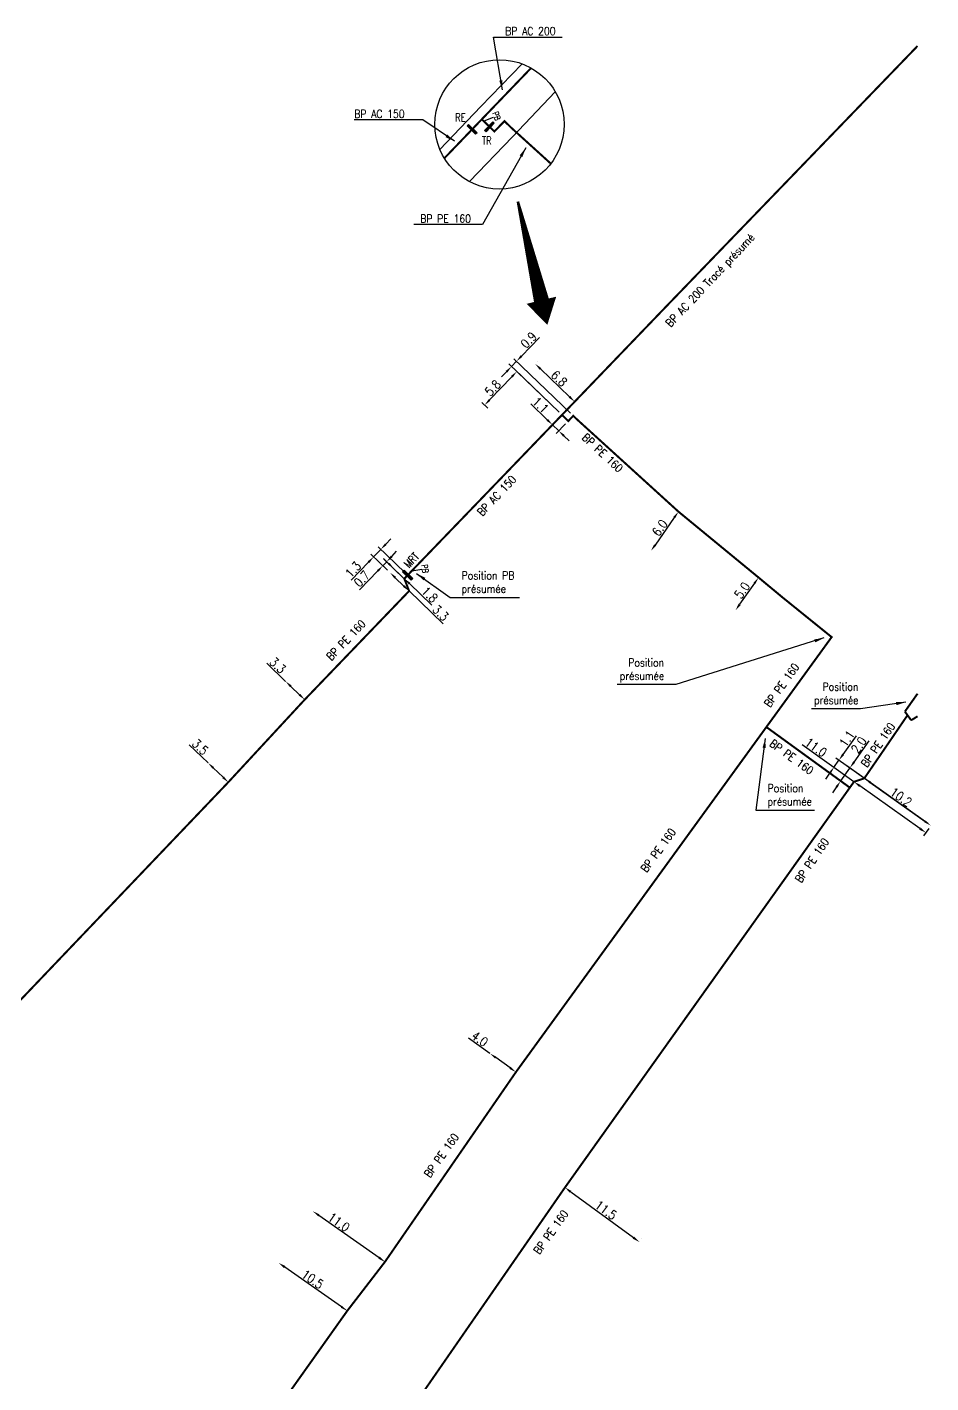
# Model space of a CAD drawing. Header units: millimetres. Extents: x 184998 to 186003, y 126995 to 128002.
# Drawn here: x 185888.7 to 186001.7, y 127689.2 to 127858.6 of the extents above; entities that cross this region are included whole.
import ezdxf
from ezdxf.enums import TextEntityAlignment as Align

# ---------------------------------------------------------------- set-up
doc = ezdxf.new("R2010")
doc.units = ezdxf.units.MM
doc.header["$PDMODE"] = 34
doc.linetypes.add('L_25_AP', pattern=[2000, 1000, 1000])
doc.linetypes.add('L_25_PE', pattern=[2000, 1000, 1000])
doc.layers.get('0').update_dxf_attribs({"linetype": 'CONTINUOUS'})
doc.layers.get('DEFPOINTS').update_dxf_attribs({"linetype": 'CONTINUOUS'})
for name, color, linetype in [('L_150', 1, 'CONTINUOUS'), ('L_340', 7, 'CONTINUOUS'), ('L_900', 7, 'CONTINUOUS')]:
    doc.layers.add(name, color=color, linetype=linetype)
doc.styles.add('G_ROMANS', font='ROMANS.SHX', dxfattribs={"width": 0.75})
doc.styles.get("Standard").update_dxf_attribs({"font": 'romans.shx', "width": 0.85})
doc.dimstyles.get("Standard").update_dxf_attribs({"dimtxt": 1.5, "dimasz": 1.2, "dimexe": 0.625, "dimexo": 0.625, "dimgap": 0.25, "dimtad": 1, "dimdec": 1, "dimzin": 0, "dimdsep": 46, "dimtxsty": 'Standard', "dimcen": -0.5, "dimadec": 0, "dimazin": 0, "dimtfac": 1, "dimtdec": 1, "dimtmove": 0, "dimatfit": 3, "dimfxl": 0, "dimtolj": 1, "dimtzin": 0, "dimarcsym": 0})

# ---------------------------------------------------------------- blocks, each defined once
blk = doc.blocks.new('*D126')
at = {"layer": 'DEFPOINTS', "color": 0, "linetype": 'Continuous', "transparency": 16777216}
for p in [(185920.18, 127704.21), (185920.18, 127704.21), (185928.74, 127698.22)]:
    blk.add_point(p, dxfattribs=at)
at = {"layer": 'L_150', "color": 0, "linetype": 'Continuous', "lineweight": -2, "transparency": 16777216}
blk.add_line((185928.01, 127698.73), (185920.92, 127703.69), dxfattribs=at)
at = {"layer": 'L_150', "color": 0, "linetype": 'Continuous', "transparency": 16777216}
for points in [[(185921.01, 127703.82), (185920.83, 127703.57), (185920.18, 127704.21)], [(185928.09, 127698.85), (185927.92, 127698.61), (185928.74, 127698.22)]]:
    blk.add_solid(points, dxfattribs=at)
at = {"layer": 'L_150', "color": 0, "linetype": 'Continuous', "transparency": 16777216, "insert": (185924.41, 127702.17), "char_height": 1.125, "attachment_point": 5, "rotation": 325.0028}
blk.add_mtext('\\A1;10.5', dxfattribs=at)
blk = doc.blocks.new('*D127')
at = {"layer": 'DEFPOINTS', "color": 0, "linetype": 'Continuous', "transparency": 16777216}
for p in [(185924.44, 127710.67), (185924.44, 127710.67), (185933.45, 127704.34)]:
    blk.add_point(p, dxfattribs=at)
at = {"layer": 'L_150', "color": 0, "linetype": 'Continuous', "lineweight": -2, "transparency": 16777216}
blk.add_line((185932.71, 127704.86), (185925.18, 127710.15), dxfattribs=at)
at = {"layer": 'L_150', "color": 0, "linetype": 'Continuous', "transparency": 16777216}
for points in [[(185925.27, 127710.27), (185925.09, 127710.03), (185924.44, 127710.67)], [(185932.8, 127704.98), (185932.62, 127704.74), (185933.45, 127704.34)]]:
    blk.add_solid(points, dxfattribs=at)
at = {"layer": 'L_150', "color": 0, "linetype": 'Continuous', "transparency": 16777216, "insert": (185927.69, 127709.3), "char_height": 1.125, "attachment_point": 5, "rotation": 324.9253}
blk.add_mtext('\\A1;11.0', dxfattribs=at)
blk = doc.blocks.new('*D128')
at = {"layer": 'DEFPOINTS', "color": 0, "linetype": 'Continuous', "transparency": 16777216}
for p in [(185946.56, 127730.39), (185946.56, 127730.39), (185949.82, 127728.06)]:
    blk.add_point(p, dxfattribs=at)
at = {"layer": 'L_150', "color": 0, "linetype": 'Continuous', "lineweight": -2, "transparency": 16777216}
for p, q in [((185946.56, 127730.39), (185943.9, 127732.29)), ((185949.09, 127728.58), (185947.3, 127729.86))]:
    blk.add_line(p, q, dxfattribs=at)
at = {"layer": 'L_150', "color": 0, "linetype": 'Continuous', "transparency": 16777216}
for points in [[(185947.38, 127729.98), (185947.21, 127729.74), (185946.56, 127730.39)], [(185949.17, 127728.71), (185949, 127728.46), (185949.82, 127728.06)]]:
    blk.add_solid(points, dxfattribs=at)
at = {"layer": 'L_150', "color": 0, "linetype": 'Continuous', "transparency": 16777216, "insert": (185945.3, 127732.21), "char_height": 1.125, "attachment_point": 5, "rotation": 324.4661}
blk.add_mtext('\\A1;4.0', dxfattribs=at)
blk = doc.blocks.new('*D129')
at = {"layer": 'DEFPOINTS', "color": 0, "linetype": 'Continuous', "transparency": 16777216}
for p in [(185993.35, 127764.76), (186001.67, 127758.86), (186001.67, 127758.86)]:
    blk.add_point(p, dxfattribs=at)
at = {"layer": 'L_150', "color": 0, "linetype": 'Continuous', "lineweight": -2, "transparency": 16777216}
blk.add_line((185994.09, 127764.24), (186000.94, 127759.38), dxfattribs=at)
at = {"layer": 'L_150', "color": 0, "linetype": 'Continuous', "transparency": 16777216}
for points in [[(185994.17, 127764.37), (185994, 127764.12), (185993.35, 127764.76)], [(186001.02, 127759.5), (186000.85, 127759.26), (186001.67, 127758.86)]]:
    blk.add_solid(points, dxfattribs=at)
at = {"layer": 'L_150', "color": 0, "linetype": 'Continuous', "transparency": 16777216, "insert": (185997.94, 127762.42), "char_height": 1.125, "attachment_point": 5, "rotation": 324.6217}
blk.add_mtext('\\A1;10.2', dxfattribs=at)
blk = doc.blocks.new('*D130')
at = {"layer": 'DEFPOINTS', "color": 0, "linetype": 'Continuous', "transparency": 16777216}
for p in [(185955.94, 127713.63), (185965.22, 127706.84), (185965.22, 127706.84)]:
    blk.add_point(p, dxfattribs=at)
at = {"layer": 'L_150', "color": 0, "linetype": 'Continuous', "lineweight": -2, "transparency": 16777216}
for p, q in [((185956.21, 127714.01), (185956.21, 127714.01)), ((185956.66, 127713.1), (185964.49, 127707.37)), ((185965.5, 127707.22), (185965.5, 127707.22))]:
    blk.add_line(p, q, dxfattribs=at)
at = {"layer": 'L_150', "color": 0, "linetype": 'Continuous', "transparency": 16777216}
for points in [[(185956.75, 127713.22), (185956.57, 127712.98), (185955.94, 127713.63)], [(185964.58, 127707.49), (185964.4, 127707.25), (185965.22, 127706.84)]]:
    blk.add_solid(points, dxfattribs=at)
at = {"layer": 'L_150', "color": 0, "linetype": 'Continuous', "transparency": 16777216, "insert": (185961.06, 127710.81), "char_height": 1.125, "attachment_point": 5, "rotation": 323.8092}
blk.add_mtext('\\A1;11.5', dxfattribs=at)
blk = doc.blocks.new('*D136')
at = {"layer": 'DEFPOINTS', "color": 0, "linetype": 'Continuous', "transparency": 16777216}
for p in [(185970.12, 127798.09), (185966.69, 127793.17), (185966.69, 127793.17)]:
    blk.add_point(p, dxfattribs=at)
at = {"layer": 'L_150', "color": 0, "linetype": 'Continuous', "lineweight": -2, "transparency": 16777216}
blk.add_line((185969.61, 127797.35), (185967.2, 127793.91), dxfattribs=at)
at = {"layer": 'L_150', "color": 0, "linetype": 'Continuous', "transparency": 16777216}
for points in [[(185969.49, 127797.44), (185969.73, 127797.27), (185970.12, 127798.09)], [(185967.08, 127793.99), (185967.33, 127793.82), (185966.69, 127793.17)]]:
    blk.add_solid(points, dxfattribs=at)
at = {"layer": 'L_150', "color": 0, "linetype": 'Continuous', "transparency": 16777216, "insert": (185967.79, 127796.06), "char_height": 1.125, "attachment_point": 5, "rotation": 55.0531}
blk.add_mtext('\\A1;6.0', dxfattribs=at)
blk = doc.blocks.new('*D137')
at = {"layer": 'DEFPOINTS', "color": 0, "linetype": 'Continuous', "transparency": 16777216}
for p in [(185980.13, 127789.86), (185977.26, 127785.77), (185977.26, 127785.77)]:
    blk.add_point(p, dxfattribs=at)
at = {"layer": 'L_150', "color": 0, "linetype": 'Continuous', "lineweight": -2, "transparency": 16777216}
blk.add_line((185979.61, 127789.13), (185977.77, 127786.51), dxfattribs=at)
at = {"layer": 'L_150', "color": 0, "linetype": 'Continuous', "transparency": 16777216}
for points in [[(185979.49, 127789.21), (185979.73, 127789.04), (185980.13, 127789.86)], [(185977.65, 127786.59), (185977.9, 127786.42), (185977.26, 127785.77)]]:
    blk.add_solid(points, dxfattribs=at)
at = {"layer": 'L_150', "color": 0, "linetype": 'Continuous', "transparency": 16777216, "insert": (185978.08, 127788.25), "char_height": 1.125, "attachment_point": 5, "rotation": 54.9637}
blk.add_mtext('\\A1;5.0', dxfattribs=at)
blk = doc.blocks.new('*D138')
at = {"layer": 'DEFPOINTS', "color": 0, "linetype": 'Continuous', "transparency": 16777216}
for p in [(185945.9, 127811.4), (185946.63, 127810.69), (185955.57, 127810.17)]:
    blk.add_point(p, dxfattribs=at)
at = {"layer": 'L_150', "color": 0, "linetype": 'Continuous', "lineweight": -2, "transparency": 16777216}
for p, q in [((185949.3, 127814.94), (185946.52, 127812.05)), ((185955.23, 127810.5), (185949.59, 127815.91)), ((185946.3, 127811.02), (185945.56, 127811.72))]:
    blk.add_line(p, q, dxfattribs=at)
at = {"layer": 'L_150', "color": 0, "linetype": 'Continuous', "transparency": 16777216}
for points in [[(185949.2, 127815.04), (185949.41, 127814.84), (185949.93, 127815.59)], [(185946.42, 127812.15), (185946.63, 127811.94), (185945.9, 127811.4)]]:
    blk.add_solid(points, dxfattribs=at)
at = {"layer": 'L_150', "color": 0, "linetype": 'Continuous', "transparency": 16777216, "insert": (185946.93, 127813.55), "char_height": 1.125, "attachment_point": 5, "rotation": 46.1348}
blk.add_mtext('\\A1;5.8', dxfattribs=at)
blk = doc.blocks.new('*D139')
at = {"layer": 'DEFPOINTS', "color": 0, "linetype": 'Continuous', "transparency": 16777216}
for p in [(185952.25, 127816.53), (185952.25, 127816.53), (185957.15, 127811.82)]:
    blk.add_point(p, dxfattribs=at)
at = {"layer": 'L_150', "color": 0, "linetype": 'Continuous', "lineweight": -2, "transparency": 16777216}
for p, q in [((185952.57, 127816.87), (185952.57, 127816.87)), ((185956.5, 127812.45), (185952.9, 127815.91)), ((185957.48, 127812.16), (185957.48, 127812.16))]:
    blk.add_line(p, q, dxfattribs=at)
at = {"layer": 'L_150', "color": 0, "linetype": 'Continuous', "transparency": 16777216}
for points in [[(185953, 127816.02), (185952.79, 127815.8), (185952.25, 127816.53)], [(185956.61, 127812.55), (185956.4, 127812.34), (185957.15, 127811.82)]]:
    blk.add_solid(points, dxfattribs=at)
at = {"layer": 'L_150', "color": 0, "linetype": 'Continuous', "transparency": 16777216, "insert": (185955.22, 127814.72), "char_height": 1.125, "attachment_point": 5, "rotation": 316.1348}
blk.add_mtext('\\A1;6.8', dxfattribs=at)
blk = doc.blocks.new('*D140')
at = {"layer": 'DEFPOINTS', "color": 0, "linetype": 'Continuous', "transparency": 16777216}
for p in [(185955.57, 127810.17), (185954.38, 127808.94), (185956.36, 127809.41)]:
    blk.add_point(p, dxfattribs=at)
at = {"layer": 'L_150', "color": 0, "linetype": 'Continuous', "lineweight": -2, "transparency": 16777216}
for p, q in [((185953.73, 127809.56), (185951.66, 127811.55)), ((185955.24, 127809.83), (185954.05, 127808.6)), ((185955.17, 127808.17), (185954.38, 127808.94)), ((185956.03, 127809.07), (185954.85, 127807.84)), ((185955.82, 127807.55), (185956.47, 127806.93))]:
    blk.add_line(p, q, dxfattribs=at)
at = {"layer": 'L_150', "color": 0, "linetype": 'Continuous', "transparency": 16777216}
for points in [[(185953.83, 127809.67), (185953.63, 127809.45), (185954.38, 127808.94)], [(185955.92, 127807.66), (185955.72, 127807.44), (185955.17, 127808.17)]]:
    blk.add_solid(points, dxfattribs=at)
at = {"layer": 'L_150', "color": 0, "linetype": 'Continuous', "transparency": 16777216, "insert": (185952.89, 127811.41), "char_height": 1.125, "attachment_point": 5, "rotation": 316.1348}
blk.add_mtext('\\A1;1.1', dxfattribs=at)
blk = doc.blocks.new('*D141')
at = {"layer": 'DEFPOINTS', "color": 0, "linetype": 'Continuous', "transparency": 16777216}
for p in [(185949.27, 127816.22), (185955.57, 127810.17), (185956.98, 127810.06)]:
    blk.add_point(p, dxfattribs=at)
at = {"layer": 'L_150', "color": 0, "linetype": 'Continuous', "lineweight": -2, "transparency": 16777216}
for p, q in [((185950.51, 127817.52), (185952.76, 127819.85)), ((185955.23, 127810.5), (185948.93, 127816.55)), ((185949.27, 127816.22), (185949.89, 127816.87)), ((185956.64, 127810.38), (185949.55, 127817.2)), ((185948.64, 127815.57), (185948.02, 127814.93))]:
    blk.add_line(p, q, dxfattribs=at)
at = {"layer": 'L_150', "color": 0, "linetype": 'Continuous', "transparency": 16777216}
for points in [[(185950.41, 127817.63), (185950.62, 127817.42), (185949.89, 127816.87)], [(185948.54, 127815.68), (185948.75, 127815.47), (185949.27, 127816.22)]]:
    blk.add_solid(points, dxfattribs=at)
at = {"layer": 'L_150', "color": 0, "linetype": 'Continuous', "transparency": 16777216, "insert": (185951.41, 127819.53), "char_height": 1.125, "attachment_point": 5, "rotation": 46.1348}
blk.add_mtext('\\A1;0.9', dxfattribs=at)
blk = doc.blocks.new('L_340_13')
at = {"color": 0, "linetype": 'Continuous', "flags": 128}
blk.add_lwpolyline([(0, 0), (0, 1.25)], dxfattribs=at)
at = {"color": 0, "linetype": 'Continuous', "style": 'G_ROMANS', "width": 0.75}
blk.add_text('PB', height=0.75, dxfattribs=at).set_placement((0, 1.66), align=Align.MIDDLE)
at = {"color": 0, "linetype": 'Continuous', "width": 0.75, "flags": 3}
for tag, p in [('DEF_LEG', (0, -10)), ('DEF_COUP', (0, -12.5)), ('DEF_TYPE', (0, -15))]:
    blk.add_attdef(tag, text='', height=1.2, dxfattribs=at).set_placement(p, align=Align.MIDDLE)
blk = doc.blocks.new('L_340_21')
at = {"linetype": 'Continuous'}
blk.add_hatch(color=0, dxfattribs=at).paths.add_polyline_path([(0.125, 0.75), (-0.125, 0.75), (-0.125, -0.75), (0.125, -0.75)])
at = {"color": 0, "linetype": 'Continuous'}
blk.add_lwpolyline([(-0.125, 0.75), (0.125, 0.75), (0.125, -0.75), (-0.125, -0.75)], close=True, dxfattribs=at)
at = {"color": 0, "linetype": 'Continuous', "width": 0.75}
for tag, height, flags, p in [('RE', 1, 8, (0, 2)), ('DEF_LEG', 1.2, 3, (0, -5)), ('DEF_COUP', 1.2, 3, (0, -7.5)), ('DEF_TYPE', 1.2, 3, (0, -10))]:
    blk.add_attdef(tag, text='', height=height, dxfattribs=dict(at, flags=flags)).set_placement(p, align=Align.MIDDLE)
blk = doc.blocks.new('*D1185')
at = {"layer": 'DEFPOINTS', "color": 0, "linetype": 'Continuous', "transparency": 16777216}
for p in [(185934.09, 127790.46), (185934.09, 127790.46), (185936.47, 127788.17)]:
    blk.add_point(p, dxfattribs=at)
at = {"layer": 'L_150', "color": 0, "linetype": 'Continuous', "lineweight": -2, "transparency": 16777216}
for p, q in [((185934.74, 127789.83), (185935.82, 127788.79)), ((185936.47, 127788.17), (185940.73, 127784.07))]:
    blk.add_line(p, q, dxfattribs=at)
at = {"layer": 'L_150', "color": 0, "linetype": 'Continuous', "transparency": 16777216}
for points in [[(185934.84, 127789.94), (185934.63, 127789.72), (185934.09, 127790.46)], [(185935.92, 127788.9), (185935.71, 127788.68), (185936.47, 127788.17)]]:
    blk.add_solid(points, dxfattribs=at)
at = {"layer": 'L_150', "color": 0, "linetype": 'Continuous', "transparency": 16777216, "insert": (185940.4, 127785.43), "char_height": 1.125, "attachment_point": 5, "rotation": 316.1466}
blk.add_mtext('\\A1;3.3', dxfattribs=at)
blk = doc.blocks.new('*D1186')
at = {"layer": 'DEFPOINTS', "color": 0, "linetype": 'Continuous', "transparency": 16777216}
for p in [(185921.04, 127776.88), (185921.04, 127776.88), (185923.42, 127774.59)]:
    blk.add_point(p, dxfattribs=at)
at = {"layer": 'L_150', "color": 0, "linetype": 'Continuous', "lineweight": -2, "transparency": 16777216}
for p, q in [((185921.04, 127776.88), (185918.67, 127779.15)), ((185922.77, 127775.21), (185921.69, 127776.25))]:
    blk.add_line(p, q, dxfattribs=at)
at = {"layer": 'L_150', "color": 0, "linetype": 'Continuous', "transparency": 16777216}
for points in [[(185921.79, 127776.36), (185921.58, 127776.15), (185921.04, 127776.88)], [(185922.87, 127775.32), (185922.67, 127775.11), (185923.42, 127774.59)]]:
    blk.add_solid(points, dxfattribs=at)
at = {"layer": 'L_150', "color": 0, "linetype": 'Continuous', "transparency": 16777216, "insert": (185920.05, 127778.87), "char_height": 1.125, "attachment_point": 5, "rotation": 316.1524}
blk.add_mtext('\\A1;3.3', dxfattribs=at)
blk = doc.blocks.new('*D1187')
at = {"layer": 'DEFPOINTS', "color": 0, "linetype": 'Continuous', "transparency": 16777216}
for p in [(185911.35, 127766.69), (185911.35, 127766.69), (185913.87, 127764.27)]:
    blk.add_point(p, dxfattribs=at)
at = {"layer": 'L_150', "color": 0, "linetype": 'Continuous', "lineweight": -2, "transparency": 16777216}
for p, q in [((185911.35, 127766.69), (185908.98, 127768.96)), ((185913.22, 127764.89), (185912, 127766.07))]:
    blk.add_line(p, q, dxfattribs=at)
at = {"layer": 'L_150', "color": 0, "linetype": 'Continuous', "transparency": 16777216}
for points in [[(185912.1, 127766.17), (185911.89, 127765.96), (185911.35, 127766.69)], [(185913.33, 127765), (185913.12, 127764.78), (185913.87, 127764.27)]]:
    blk.add_solid(points, dxfattribs=at)
at = {"layer": 'L_150', "color": 0, "linetype": 'Continuous', "transparency": 16777216, "insert": (185910.36, 127768.68), "char_height": 1.125, "attachment_point": 5, "rotation": 316.183}
blk.add_mtext('\\A1;3.5', dxfattribs=at)
blk = doc.blocks.new('*D1189')
at = {"layer": 'DEFPOINTS', "color": 0, "linetype": 'Continuous', "transparency": 16777216}
for p in [(185933.18, 127791.33), (185934.09, 127790.46), (185935.87, 127789.71)]:
    blk.add_point(p, dxfattribs=at)
at = {"layer": 'L_150', "color": 0, "linetype": 'Continuous', "lineweight": -2, "transparency": 16777216}
for p, q in [((185934.29, 127792.48), (185934.91, 127793.13)), ((185933.75, 127790.78), (185932.84, 127791.65)), ((185933.67, 127791.83), (185933.18, 127791.33)), ((185935.53, 127790.04), (185933.33, 127792.16)), ((185932.56, 127790.68), (185930.29, 127788.31))]:
    blk.add_line(p, q, dxfattribs=at)
at = {"layer": 'L_150', "color": 0, "linetype": 'Continuous', "transparency": 16777216}
for points in [[(185932.45, 127790.78), (185932.66, 127790.57), (185933.18, 127791.33)], [(185934.18, 127792.59), (185934.4, 127792.38), (185933.67, 127791.83)]]:
    blk.add_solid(points, dxfattribs=at)
at = {"layer": 'L_150', "color": 0, "linetype": 'Continuous', "transparency": 16777216, "insert": (185930.57, 127789.69), "char_height": 1.125, "attachment_point": 5, "rotation": 46.1466}
blk.add_mtext('\\A1;0.7', dxfattribs=at)
blk = doc.blocks.new('*D1190')
at = {"layer": 'DEFPOINTS', "color": 0, "linetype": 'Continuous', "transparency": 16777216}
for p in [(185934.57, 127790.96), (185934.57, 127790.96), (185935.87, 127789.71)]:
    blk.add_point(p, dxfattribs=at)
at = {"layer": 'L_150', "color": 0, "linetype": 'Continuous', "lineweight": -2, "transparency": 16777216}
for p, q in [((185933.92, 127791.58), (185933.27, 127792.21)), ((185934.57, 127790.96), (185935.87, 127789.71)), ((185936.52, 127789.09), (185939.32, 127786.4))]:
    blk.add_line(p, q, dxfattribs=at)
at = {"layer": 'L_150', "color": 0, "linetype": 'Continuous', "transparency": 16777216}
for points in [[(185934.03, 127791.69), (185933.82, 127791.48), (185934.57, 127790.96)], [(185936.62, 127789.2), (185936.42, 127788.98), (185935.87, 127789.71)]]:
    blk.add_solid(points, dxfattribs=at)
at = {"layer": 'L_150', "color": 0, "linetype": 'Continuous', "transparency": 16777216, "insert": (185939.03, 127787.72), "char_height": 1.125, "attachment_point": 5, "rotation": 316.1466}
blk.add_mtext('\\A1;1.8', dxfattribs=at)
blk = doc.blocks.new('*D1191')
at = {"layer": 'DEFPOINTS', "color": 0, "linetype": 'Continuous', "transparency": 16777216}
for p in [(185932.03, 127792.43), (185934.09, 127790.46), (185936.29, 127790.15)]:
    blk.add_point(p, dxfattribs=at)
at = {"layer": 'L_340', "color": 0, "linetype": 'Continuous', "lineweight": -2, "transparency": 16777216}
for p, q in [((185933.56, 127794.02), (185934.18, 127794.67)), ((185933.75, 127790.78), (185931.69, 127792.76)), ((185932.93, 127793.37), (185932.03, 127792.43)), ((185935.95, 127790.47), (185932.59, 127793.69)), ((185931.41, 127791.78), (185929.23, 127789.52))]:
    blk.add_line(p, q, dxfattribs=at)
at = {"layer": 'L_340', "color": 0, "linetype": 'Continuous', "transparency": 16777216}
for points in [[(185933.45, 127794.12), (185933.66, 127793.91), (185932.93, 127793.37)], [(185931.3, 127791.89), (185931.52, 127791.68), (185932.03, 127792.43)]]:
    blk.add_solid(points, dxfattribs=at)
at = {"layer": 'L_340', "color": 0, "linetype": 'Continuous', "transparency": 16777216, "insert": (185929.47, 127790.85), "char_height": 1.125, "attachment_point": 5, "rotation": 46.1122}
blk.add_mtext('\\A1;1.3', dxfattribs=at)
blk = doc.blocks.new('L_340_17')
at = {"linetype": 'Continuous'}
blk.add_hatch(color=0, dxfattribs=at).paths.add_polyline_path([(0.125, 0.75), (-0.125, 0.75), (-0.125, -0.75), (0.125, -0.75)])
at = {"color": 0, "linetype": 'Continuous'}
blk.add_lwpolyline([(-0.125, 0.75), (0.125, 0.75), (0.125, -0.75), (-0.125, -0.75)], close=True, dxfattribs=at)
at = {"color": 0, "linetype": 'Continuous', "width": 0.75}
for tag, height, flags, p in [('MRT', 1, 8, (0, 2.5)), ('DEF_LEG', 1.2, 3, (0, -5)), ('DEF_COUP', 1.2, 3, (0, -7.5)), ('DEF_TYPE', 1.2, 3, (0, -10))]:
    blk.add_attdef(tag, text='', height=height, dxfattribs=dict(at, flags=flags)).set_placement(p, align=Align.MIDDLE)
blk = doc.blocks.new('*D1192')
at = {"layer": 'DEFPOINTS', "color": 0, "linetype": 'Continuous', "transparency": 16777216}
for p in [(185992.06, 127764.33), (186001.67, 127758.86), (186001.03, 127757.96)]:
    blk.add_point(p, dxfattribs=at)
at = {"layer": 'L_150', "color": 0, "linetype": 'Continuous', "lineweight": -2, "transparency": 16777216}
for p, q in [((185992.06, 127764.33), (185985.59, 127768.93)), ((186000.3, 127758.48), (185992.8, 127763.81)), ((186001.4, 127758.48), (186000.76, 127757.58))]:
    blk.add_line(p, q, dxfattribs=at)
at = {"layer": 'L_150', "color": 0, "linetype": 'Continuous', "transparency": 16777216}
for points in [[(185992.88, 127763.93), (185992.71, 127763.69), (185992.06, 127764.33)], [(186000.39, 127758.61), (186000.21, 127758.36), (186001.03, 127757.96)]]:
    blk.add_solid(points, dxfattribs=at)
at = {"layer": 'L_150', "color": 0, "linetype": 'Continuous', "transparency": 16777216, "insert": (185987.31, 127768.63), "char_height": 1.125, "attachment_point": 5, "rotation": 324.6217}
blk.add_mtext('\\A1;11.0', dxfattribs=at)
blk = doc.blocks.new('*D1193')
at = {"layer": 'DEFPOINTS', "color": 0, "linetype": 'Continuous', "transparency": 16777216}
for p in [(185990.18, 127767.02), (185992.06, 127764.33), (186001.67, 127758.86)]:
    blk.add_point(p, dxfattribs=at)
at = {"layer": 'L_150', "color": 0, "linetype": 'Continuous', "lineweight": -2, "transparency": 16777216}
for p, q in [((185990.7, 127767.75), (185992.36, 127770.09)), ((185989.54, 127766.12), (185990.18, 127767.02)), ((186001.29, 127759.13), (185989.8, 127767.29)), ((185989.02, 127765.39), (185988.5, 127764.65))]:
    blk.add_line(p, q, dxfattribs=at)
at = {"layer": 'L_150', "color": 0, "linetype": 'Continuous', "transparency": 16777216}
for points in [[(185990.58, 127767.84), (185990.82, 127767.66), (185990.18, 127767.02)], [(185988.9, 127765.47), (185989.15, 127765.3), (185989.54, 127766.12)]]:
    blk.add_solid(points, dxfattribs=at)
at = {"layer": 'L_150', "color": 0, "linetype": 'Continuous', "transparency": 16777216, "insert": (185991.18, 127769.72), "char_height": 1.125, "attachment_point": 5, "rotation": 54.6217}
blk.add_mtext('\\A1;1.1', dxfattribs=at)
blk = doc.blocks.new('L_340_19')
at = {"linetype": 'Continuous'}
blk.add_hatch(color=0, dxfattribs=at).paths.add_polyline_path([(0.12, 0.75), (-0.12, 0.75), (-0.12, -0.75), (0.12, -0.75)])
at = {"color": 0, "linetype": 'Continuous'}
blk.add_lwpolyline([(-0.12, 0.75), (0.12, 0.75), (0.12, -0.75), (-0.12, -0.75)], close=True, dxfattribs=at)
at = {"color": 0, "linetype": 'Continuous', "width": 0.75}
for tag, height, flags, p in [('TR', 1, 8, (0, 1.98)), ('DEF_LEG', 1.2, 3, (0, -5)), ('DEF_COUP', 1.2, 3, (0, -7.5)), ('DEF_TYPE', 1.2, 3, (0, -10))]:
    blk.add_attdef(tag, text='', height=height, dxfattribs=dict(at, flags=flags)).set_placement(p, align=Align.MIDDLE)
blk = doc.blocks.new('*D1290')
at = {"layer": 'DEFPOINTS', "color": 0, "linetype": 'Continuous', "transparency": 16777216}
for p in [(185991.55, 127766.05), (185991.55, 127763.61), (186001.67, 127758.86)]:
    blk.add_point(p, dxfattribs=at)
at = {"layer": 'L_150', "color": 0, "linetype": 'Continuous', "lineweight": -2, "transparency": 16777216}
for p, q in [((185992.07, 127766.78), (185993.97, 127769.45)), ((185990.4, 127764.43), (185991.55, 127766.05)), ((186001.29, 127759.13), (185991.16, 127766.32)), ((185989.88, 127763.7), (185989.36, 127762.96))]:
    blk.add_line(p, q, dxfattribs=at)
at = {"layer": 'L_150', "color": 0, "linetype": 'Continuous', "transparency": 16777216}
for points in [[(185991.95, 127766.87), (185992.19, 127766.69), (185991.55, 127766.05)], [(185989.75, 127763.78), (185990, 127763.61), (185990.4, 127764.43)]]:
    blk.add_solid(points, dxfattribs=at)
at = {"layer": 'L_150', "color": 0, "linetype": 'Continuous', "transparency": 16777216, "insert": (185992.67, 127768.92), "char_height": 1.125, "attachment_point": 5, "rotation": 54.6217}
blk.add_mtext('\\A1;2.0', dxfattribs=at)

msp = doc.modelspace()

# ---------------------------------------------------------------- linework, layer by layer
at = {"layer": 'L_150', "linetype": 'L_25_AP', "const_width": 0.25}
for points in [[(186000, 127856.27), (185968.61, 127823.74), (185955.57, 127810.17)], [(185936.29, 127790.15), (185946.39, 127800.63), (185955.57, 127810.17)], [(186000, 127775.34), (185998.42, 127773.1), (185998.42, 127773.1)]]:
    msp.add_lwpolyline(points, dxfattribs=at)
at = {"layer": 'L_150', "linetype": 'L_25_PE', "const_width": 0.25}
for points in [[(185955.57, 127810.17), (185956.36, 127809.41), (185956.98, 127810.06), (185957.46, 127809.6), (185970.12, 127798.09), (185980.13, 127789.86), (185983.13, 127787.37), (185989.27, 127782.41), (185949.82, 127728.06), (185933.45, 127704.34), (185928.74, 127698.22), (185901.21, 127659.47), (185893.41, 127648.08), (185875.92, 127622.48), (185863.4, 127604.52), (185858.2, 127597.61), (185842.95, 127575.76), (185839.04, 127570), (185825.54, 127550.7), (185817.11, 127538.38), (185805.77, 127521.55), (185795.49, 127508.64), (185784.26, 127492.53)], [(185784.64, 127469.94), (185807.78, 127502.39), (185810.41, 127506.38), (185814.79, 127512.88), (185822.36, 127523.95), (185835.8, 127542.74), (185849.67, 127562.51), (185862.88, 127581.72), (185880.49, 127607.75), (185897.24, 127630.99), (185934.48, 127682.65), (185955.94, 127713.63), (185992.06, 127764.33), (185993.35, 127764.76), (185995.87, 127768.43), (185998.75, 127772.65)], [(185998.42, 127773.1), (185998.91, 127772.43), (185999.14, 127772.11), (185999.22, 127772.06), (185999.31, 127772.08), (186000, 127772.51)], [(185991.54, 127763.6), (185981.11, 127771.17)]]:
    msp.add_lwpolyline(points, dxfattribs=at)
at = {"layer": 'L_150', "linetype": 'L_25_PE', "ltscale": 0.5}
msp.add_lwpolyline([(185936.29, 127790.15, 0.25, 0.25, 0), (185935.87, 127789.71, 0.25, 0.25, 0), (185936.47, 127788.17, 0.25, 0.25, 0), (185923.42, 127774.59, 0.25, 0.25, 0), (185913.87, 127764.27, 0.25, 0.25, 0), (185884.9, 127733.91, 0.25, 0.25, 0), (185877.38, 127725.88, 0.25, 0.25, 0), (185876.37, 127724.77, 0.25, 0.25, 0), (185875.75, 127724.12, 0.25, 0.25, 0), (185873.08, 127721.41, 0.25, 0.25, 0), (185866.65, 127714.42, 0.25, 0.25, 0), (185857.54, 127705, 0.25, 0.25, 0), (185836.63, 127683, 0.25, 0.25, 0), (185833.3, 127679.82, 0, 0, 0)], format="xyseb", dxfattribs=at)
at = {"layer": 'L_900', "color": 252, "linetype": 'Continuous', "flags": 128}
for points in [[(185940.31, 127843.35), (185945.45, 127848.7), (185950.58, 127854.04)], [(185954.73, 127850.55), (185949.37, 127844.94), (185944, 127839.33)]]:
    msp.add_lwpolyline(points, dxfattribs=at)
at = {"layer": 'L_900', "color": 1, "linetype": 'Continuous', "const_width": 0.25, "flags": 128}
for points in [[(185951.71, 127853.52), (185945.55, 127847.11)], [(185940.88, 127842.25), (185945.55, 127847.11)], [(185946.51, 127846.19), (185945.89, 127846.79), (185945.55, 127847.11)], [(185954.18, 127841.57), (185949.34, 127845.96), (185948.38, 127846.88), (185947.13, 127845.59), (185946.51, 127846.19)]]:
    msp.add_lwpolyline(points, dxfattribs=at)
at = {"layer": 'L_900', "color": 254, "linetype": 'Continuous', "flags": 128}
msp.add_lwpolyline([(185950.06, 127836.83, 0.317, 1.9, 0), (185953, 127824.5, 1.9, 0, 0), (185953.74, 127821.42, 0, 3.8, 0), (185953, 127824.5, 3.8, 3.8, 0)], format="xyseb", dxfattribs=at)
at = {"layer": 'L_900', "color": 7, "linetype": 'Continuous'}
msp.add_circle((185947.76, 127846.48), 8.08, dxfattribs=at)

# ---------------------------------------------------------------- block references
at = {"layer": 'L_340'}
ref = msp.add_blockref('L_340_17', (185936.29, 127790.15), dxfattribs=dict(at, rotation=226.0483950319499))
ref.add_attrib('MRT', 'MRT', dxfattribs={"layer": '0', "color": 0, "linetype": 'Continuous', "height": 1, "rotation": 46.0484, "style": 'G_ROMANS', "width": 0.75, "flags": 8}).set_placement((185936.77, 127792.01), align=Align.MIDDLE)
at = {"layer": 'L_340', "rotation": 279.2925040107363}
msp.add_blockref('L_340_13', (185936.82, 127790.69), dxfattribs=at)
at = {"layer": 'L_900', "color": 7, "linetype": 'Continuous'}
ref = msp.add_blockref('L_340_21', (185944.33, 127845.85), dxfattribs=dict(at, rotation=46.13475307567431))
ref.add_attrib('RE', 'RE', dxfattribs={"layer": '0', "color": 0, "linetype": 'Continuous', "height": 1, "style": 'G_ROMANS', "width": 0.75, "flags": 8}).set_placement((185942.88, 127847.34), align=Align.MIDDLE)
at = {"layer": 'L_900', "color": 7, "linetype": 'Continuous', "rotation": 292.3721715887712}
msp.add_blockref('L_340_13', (185945.86, 127846.9), dxfattribs=at)
at = {"layer": 'L_900', "color": 7, "linetype": 'Continuous'}
ref = msp.add_blockref('L_340_19', (185946.51, 127846.19), dxfattribs=dict(at, rotation=136.134753071009))
ref.add_attrib('TR', 'TR', dxfattribs={"layer": '0', "color": 0, "linetype": 'Continuous', "height": 1, "width": 0.75, "flags": 8}).set_placement((185946.17, 127844.45), align=Align.MIDDLE)

# ---------------------------------------------------------------- texts
at = {"layer": 'L_150', "linetype": 'L_25_PE', "width": 0.85}
msp.add_text('BP PE 160', height=1, rotation=46.3404, dxfattribs=at).set_placement((185928.58, 127782.03), align=Align.MIDDLE)
at = {"layer": 'L_150', "linetype": 'L_25_AP', "char_height": 1, "attachment_point": 4, "rotation": 46.6361}
for s, insert in [('BP AC 200 Tracé présumé', (185968.91, 127821.3)), ('BP AC 150', (185945.25, 127797.79))]:
    msp.add_mtext(s, dxfattribs=dict(at, insert=insert))
at = {"layer": 'L_150', "linetype": 'L_25_PE', "insert": (185958.32, 127807.6), "char_height": 1, "attachment_point": 4, "rotation": 317.0391}
msp.add_mtext('\\A1;BP PE 160', dxfattribs=at)
at = {"layer": 'L_150', "linetype": 'Continuous', "char_height": 1}
for insert, attachment_point in [((185968.33, 127778.23), 6), ((185992.61, 127775.21), 6), ((185981.26, 127762.53), 4)]:
    msp.add_mtext('Position\\Pprésumée', dxfattribs=dict(at, insert=insert, attachment_point=attachment_point))
at = {"layer": 'L_150', "linetype": 'Continuous', "char_height": 1, "attachment_point": 4}
for insert, rotation in [((185981.16, 127773.84), 54.0238), ((185993.27, 127766.32), 55.5832), ((185981.7, 127769.3), 324.0238), ((185965.74, 127753.22), 54.0238), ((185985.04, 127751.89), 55.8759), ((185938.68, 127715.07), 54.5415), ((185952.35, 127705.48), 54.5415)]:
    msp.add_mtext('\\A1;BP PE 160', dxfattribs=dict(at, insert=insert, rotation=rotation))
at = {"layer": 'L_340', "linetype": 'Continuous', "insert": (185943.03, 127789.12), "char_height": 1, "attachment_point": 4}
msp.add_mtext('Position PB\\Pprésumée', dxfattribs=at)
at = {"layer": 'L_900', "color": 1, "linetype": 'Continuous', "char_height": 1}
for s, insert, attachment_point in [('BP AC 200', (185948.47, 127858.13), 4), ('BP AC 150', (185929.61, 127847.79), 4), ('BP PE 160', (185944.2, 127834.7), 6)]:
    msp.add_mtext(s, dxfattribs=dict(at, insert=insert, attachment_point=attachment_point))

# ---------------------------------------------------------------- dimensions: what is measured, and where the dimension line sits
at = {"layer": 'L_150', "linetype": 'Continuous'}
for base, p1, p2, angle, override, picture, middle, dimtype in [((185949.27, 127816.22), (185956.98, 127810.06), (185955.57, 127810.17), 46.1348, {"dimscale": 0.75}, '*D141', (185951.95, 127819.01), 160), ((185952.25, 127816.53), (185957.15, 127811.82), (185952.25, 127816.53), 316.1348, {"dimscale": 0.75}, '*D139', (185954.7, 127814.18), 160), ((185945.9, 127811.4), (185955.57, 127810.17), (185946.63, 127810.69), 46.1348, {"dimscale": 0.75}, '*D138', (185947.47, 127813.03), 160), ((185954.38, 127808.94), (185956.36, 127809.41), (185955.57, 127810.17), 316.1348, {"dimscale": 0.75}, '*D140', (185952.37, 127810.87), 160), ((185966.69, 127793.17), (185970.12, 127798.09), (185966.69, 127793.17), 55.0531, {"dimscale": 0.75}, '*D136', (185968.41, 127795.63), 160), ((185933.18, 127791.33), (185935.87, 127789.71), (185934.09, 127790.46), 46.1466, {"dimscale": 0.75}, '*D1189', (185931.11, 127789.17), 160), ((185934.57, 127790.96), (185935.87, 127789.71), (185934.57, 127790.96), 316.1466, {"dimscale": 0.75}, '*D1190', (185938.51, 127787.18), 160), ((185934.09, 127790.46), (185936.47, 127788.17), (185934.09, 127790.46), 316.1466, {"dimscale": 0.75}, '*D1185', (185939.88, 127784.89), 160), ((185977.26, 127785.77), (185980.13, 127789.86), (185977.26, 127785.77), 54.9637, {"dimscale": 0.75}, '*D137', (185978.69, 127787.82), 160), ((185921.04, 127776.88), (185923.42, 127774.59), (185921.04, 127776.88), 316.1524, {"dimscale": 0.75}, '*D1186', (185919.53, 127778.32), 160), ((185990.18, 127767.02), (185992.06, 127764.33), (186001.67, 127758.86), 234.6217, {"dimscale": 0.75, "dimse1": 1}, '*D1193', (185991.79, 127769.29), 160), ((185911.35, 127766.69), (185913.87, 127764.27), (185911.35, 127766.69), 316.183, {"dimscale": 0.75}, '*D1187', (185909.84, 127768.14), 160), ((186001.03, 127757.96), (185992.06, 127764.33), (186001.67, 127758.86), 144.6217, {"dimscale": 0.75, "dimse1": 1}, '*D1192', (185986.88, 127768.01), 160), ((185991.55, 127766.05), (185991.55, 127763.61), (186001.67, 127758.86), 234.6217, {"dimscale": 0.75, "dimse1": 1}, '*D1290', (185993.28, 127768.48), 160), ((186001.67, 127758.86), (185993.35, 127764.76), (186001.67, 127758.86), 324.6217, {"dimscale": 0.75}, '*D129', (185997.51, 127761.81), 161), ((185946.56, 127730.39), (185949.82, 127728.06), (185946.56, 127730.39), 144.4661, {"dimscale": 0.75}, '*D128', (185944.86, 127731.6), 161), ((185965.22, 127706.84), (185955.94, 127713.63), (185965.22, 127706.84), 323.8092, {"dimscale": 0.75}, '*D130', (185960.62, 127710.21), 161), ((185924.44, 127710.67), (185933.45, 127704.34), (185924.44, 127710.67), 144.9253, {"dimscale": 0.75}, '*D127', (185927.26, 127708.69), 161), ((185920.18, 127704.21), (185928.74, 127698.22), (185920.18, 127704.21), 145.0028, {"dimscale": 0.75}, '*D126', (185923.97, 127701.55), 161)]:
    dim = msp.add_linear_dim(base=base, p1=p1, p2=p2, angle=angle, dimstyle='Standard', override=override, dxfattribs=at)
    dim.commit()
    dim.dimension.update_dxf_attribs({"geometry": picture, "text_midpoint": middle, "dimtype": dimtype})
at = {"layer": 'L_340', "linetype": 'Continuous'}
dim = msp.add_linear_dim(base=(185932.03, 127792.43), p1=(185936.29, 127790.15), p2=(185934.09, 127790.46), angle=46.1122, dimstyle='Standard', override={"dimscale": 0.75}, dxfattribs=at)
dim.commit()
dim.dimension.update_dxf_attribs({"geometry": '*D1191', "text_midpoint": (185930.01, 127790.33), "dimtype": 160})

# ---------------------------------------------------------------- leaders
at = {"layer": 'L_150', "linetype": 'Continuous', "annotation_type": 0, "has_hookline": 1, "text_width": 5.87}
for points, hookline_direction in [([(185988.31, 127782.3), (185969.78, 127776.48), (185968.58, 127776.48)], 1), ([(185998.53, 127774.27), (185992.86, 127773.46)], 1), ([(185980.98, 127769.75), (185979.81, 127760.78), (185981.01, 127760.78)], 0)]:
    msp.add_leader(points, dimstyle='Standard', dxfattribs=dict(at, hookline_direction=hookline_direction))
at = {"layer": 'L_340', "linetype": 'Continuous', "annotation_type": 0, "has_hookline": 1, "hookline_direction": 0, "text_width": 7.25}
msp.add_leader([(185937.41, 127790.36), (185941.58, 127787.37), (185942.78, 127787.37)], dimstyle='Standard', dxfattribs=at)
at = {"layer": 'L_900', "color": 1, "linetype": 'Continuous', "annotation_type": 0, "has_hookline": 1}
for points, hookline_direction, text_width in [([(185948.12, 127850.79), (185947.02, 127857.38), (185948.22, 127857.38)], 0, 7.12), ([(185942.12, 127844.37), (185938.18, 127847.04), (185936.98, 127847.04)], 1, 7.12), ([(185951.04, 127843.54), (185945.65, 127833.95), (185944.45, 127833.95)], 1, 7.16)]:
    msp.add_leader(points, dimstyle='Standard', dxfattribs=dict(at, hookline_direction=hookline_direction, text_width=text_width))

doc.saveas('drawing.dxf')
